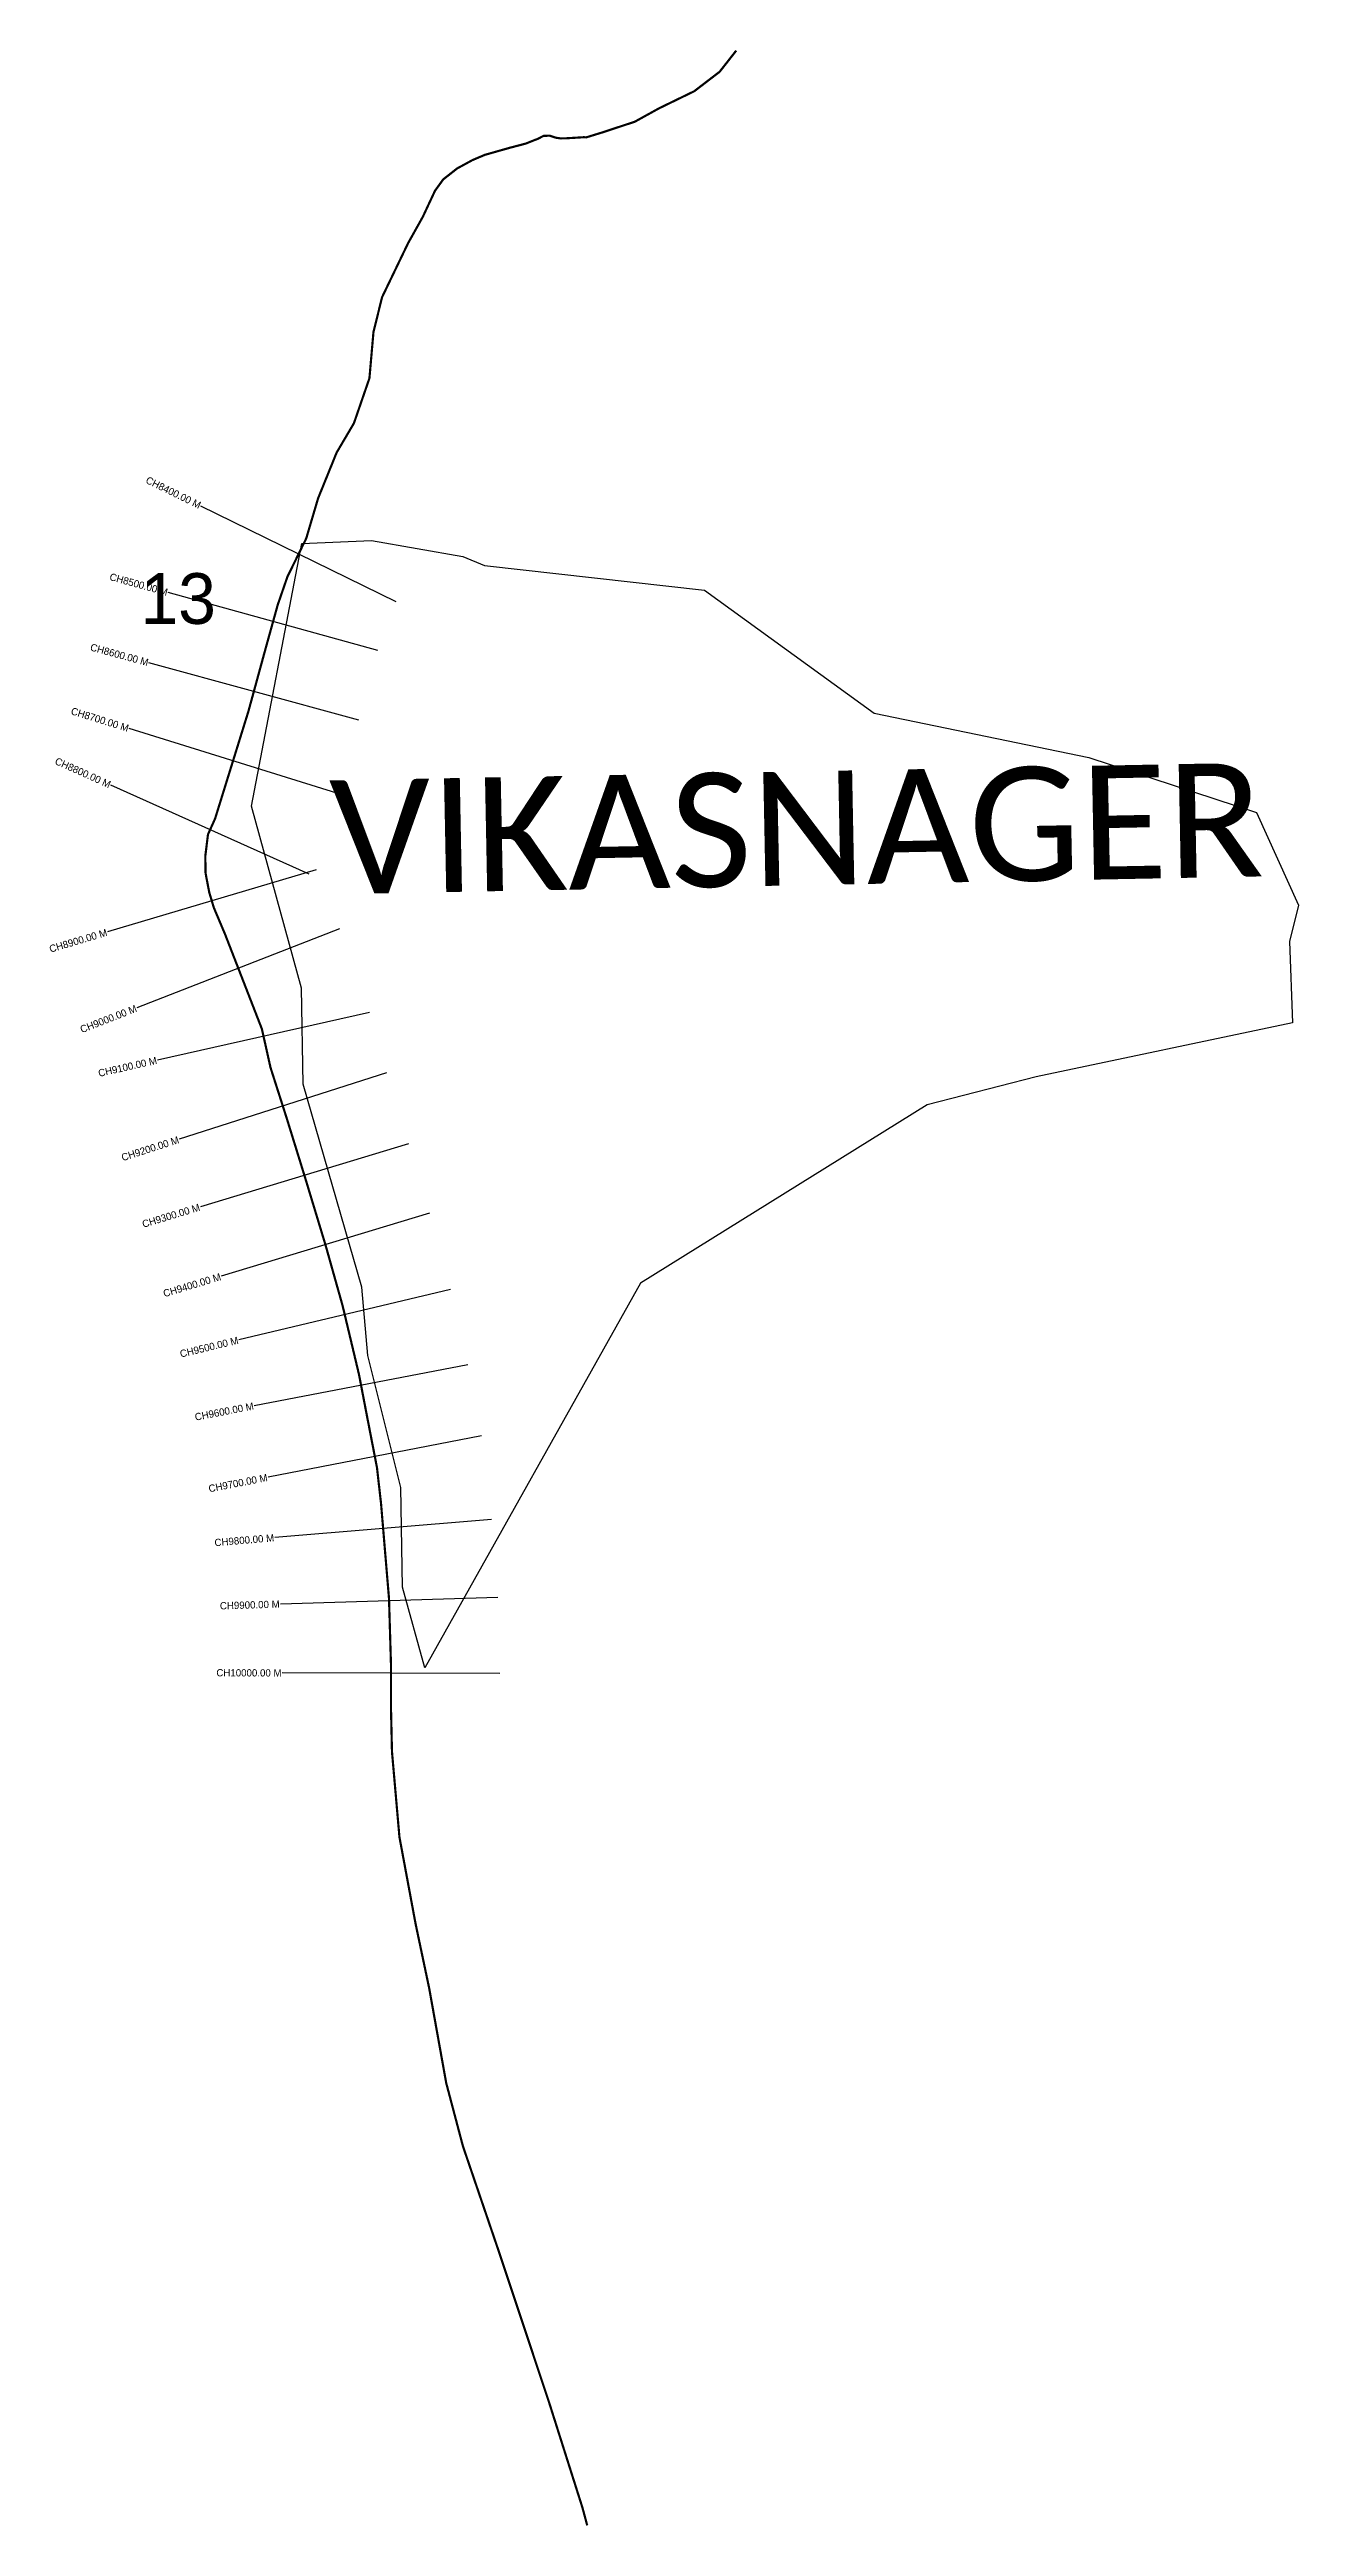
# Model space of a CAD drawing. Header units: metres. Extents: x 260057 to 261780, y 2218563 to 2221978.
import ezdxf
from ezdxf.enums import TextEntityAlignment as Align

# ---------------------------------------------------------------- set-up
doc = ezdxf.new("R2010")
doc.units = ezdxf.units.M
for name, color, linetype in [('CS', 134, 'Continuous'), ('CSMark', 6, 'Continuous'), ('NATURALLY PROTECTED', 3, 'Continuous'), ('village', 3, 'Continuous'), ('VILLAGE NAME', 250, 'Continuous')]:
    doc.layers.add(name, color=color, linetype=linetype)

msp = doc.modelspace()

# ---------------------------------------------------------------- linework, layer by layer
at = {"color": 6}
msp.add_lwpolyline([(260500.8, 2221300.9), (260627, 2221278.9)], dxfattribs=at)
at = {"layer": 'CS'}
for p, q in [((260535, 2221216.5), (260265.6, 2221348.5)), ((260509.6, 2221149.3), (260220.5, 2221229.2)), ((260483.3, 2221053.2), (260193.9, 2221132.4)), ((260453, 2220952.5), (260166.6, 2221041.6)), ((260415.1, 2220840.9), (260141.3, 2220963.6)), ((260424.3, 2220846.9), (260136.8, 2220761.3)), ((260456.9, 2220765.5), (260177.3, 2220656.7)), ((260498.2, 2220650.3), (260205.5, 2220584.6)), ((260521.4, 2220567), (260235.7, 2220475.4)), ((260551.9, 2220469.2), (260264.8, 2220382.3)), ((260580.9, 2220373.5), (260293.7, 2220286.6)), ((260609.8, 2220268.5), (260318, 2220198.7)), ((260633.8, 2220164.5), (260339.2, 2220108)), ((260652.7, 2220066.6), (260358.2, 2220009.4)), ((260666.4, 2219951.3), (260367.4, 2219926.2)), ((260675.1, 2219843.6), (260375.2, 2219834.6)), ((260677.8, 2219738.7), (260377.8, 2219739.6))]:
    msp.add_line(p, q, dxfattribs=at)
at = {"layer": 'NATURALLY PROTECTED', "const_width": 3, "flags": 128}
msp.add_lwpolyline([(261004, 2221976.5), (260981.1, 2221947.3), (260946.1, 2221920.5), (260897.9, 2221897.1), (260864, 2221878.4), (260817.8, 2221863.2), (260796.9, 2221856.8), (260794.2, 2221857.1), (260781.6, 2221856.3), (260769.8, 2221855.6), (260762.1, 2221855.4), (260755.1, 2221856.4), (260746.6, 2221859.2), (260738.2, 2221858.9), (260730.4, 2221854.9), (260713.4, 2221848.2), (260691.6, 2221842.5), (260657.1, 2221832.7), (260640.1, 2221825.5), (260619, 2221814), (260599.8, 2221798.9), (260588.5, 2221783.3), (260571.7, 2221747.4), (260551.4, 2221711.1), (260515.5, 2221636.6), (260503.6, 2221588.7), (260498, 2221524.7), (260476.6, 2221462.7), (260452.8, 2221422.3), (260427.2, 2221359.2), (260410.8, 2221303.8), (260384.9, 2221251.1), (260371.5, 2221212.3), (260354.5, 2221151.1), (260331.1, 2221065.6), (260285.1, 2220917.5), (260275.3, 2220895.7), (260271.6, 2220866), (260272, 2220842.1), (260277, 2220816), (260283.3, 2220794.9), (260298.7, 2220758.5), (260349.6, 2220627.7), (260361.6, 2220574.1), (260383.6, 2220505.4), (260408.2, 2220426), (260437.4, 2220329.7), (260461, 2220245.9), (260483.6, 2220151.1), (260494.1, 2220096.5), (260508.4, 2220022.8), (260514, 2219973.4), (260525, 2219842.2), (260527.8, 2219748.7), (260527.7, 2219692.6), (260529.1, 2219631.1), (260539.4, 2219513.3), (260561.7, 2219393.5), (260580.4, 2219305), (260603.9, 2219174.3), (260627, 2219087), (260677.9, 2218937.8), (260707.2, 2218849.8), (260746.2, 2218732.6), (260791.9, 2218588.5), (260798.4, 2218564.3)], dxfattribs=at)
at = {"layer": 'village', "color": 6}
for points in [[(261779.6, 2220798, 0), (261767.3, 2220748.2, 0), (261771.5, 2220636.1, 0), (261417.9, 2220561.6, 0), (261267.4, 2220522.8, 0), (260871.8, 2220277.1, 0), (260574.4, 2219746.7, 0), (260543.8, 2219858, 0), (260541.2, 2219995.4, 0), (260495.8, 2220177.1, 0), (260487.5, 2220271.6, 0), (260406.7, 2220551.4, 0), (260404.3, 2220683.6, 0), (260335.2, 2220934.8, 0), (260404.9, 2221296.9, 0), (260500.8, 2221300.9, 0)], [(260627, 2221278.9, 0), (260656.7, 2221266.6, 0), (260960.2, 2221232.6, 0), (261194.2, 2221063.1, 0), (261490.2, 2221002, 0), (261721.6, 2220926.1, 0), (261779.6, 2220798, 0)]]:
    msp.add_polyline3d(points, dxfattribs=at)

# ---------------------------------------------------------------- texts
at = {"insert": (260182.1, 2221256), "char_height": 70, "attachment_point": 1}
msp.add_mtext_dynamic_manual_height_columns('13', width=95.172, gutter_width=1, heights=[0], dxfattribs=at)
at = {"layer": 'CSMark'}
for s, rotation, p in [('CH8400.00 M', 333.8999, (260264.7, 2221349)), ('CH8500.00 M', 344.5447, (260219.5, 2221229.5)), ('CH8600.00 M', 344.7042, (260192.9, 2221132.6)), ('CH8700.00 M', 342.7125, (260165.6, 2221041.9)), ('CH8800.00 M', 335.857, (260140.4, 2220964)), ('CH8900.00 M', 16.5764, (260135.8, 2220761)), ('CH9000.00 M', 21.2722, (260176.4, 2220656.3)), ('CH9100.00 M', 12.6587, (260204.6, 2220584.4)), ('CH9200.00 M', 17.7718, (260234.8, 2220475.1)), ('CH9300.00 M', 16.8385, (260263.8, 2220382)), ('CH9400.00 M', 16.8385, (260292.8, 2220286.3)), ('CH9500.00 M', 13.4633, (260317, 2220198.5)), ('CH9600.00 M', 10.8567, (260338.2, 2220107.8)), ('CH9700.00 M', 10.9914, (260357.2, 2220009.2)), ('CH9800.00 M', 4.7983, (260366.5, 2219926.1)), ('CH9900.00 M', 1.716, (260374.2, 2219834.6)), ('CH10000.00 M', 359.8221, (260376.8, 2219739.6))]:
    msp.add_text(s, height=10, rotation=rotation, dxfattribs=at).set_placement(p, align=Align.MIDDLE_RIGHT)
at = {"layer": 'VILLAGE NAME', "insert": (260442.2, 2220970.1), "char_height": 156.965, "attachment_point": 1, "rotation": 1.1028}
msp.add_mtext_dynamic_manual_height_columns('{\\fCalibri|b0|i0|c0|p34;VIKASNAGER}', width=132.372, gutter_width=784.8, heights=[0], dxfattribs=at)

doc.saveas('drawing.dxf')
